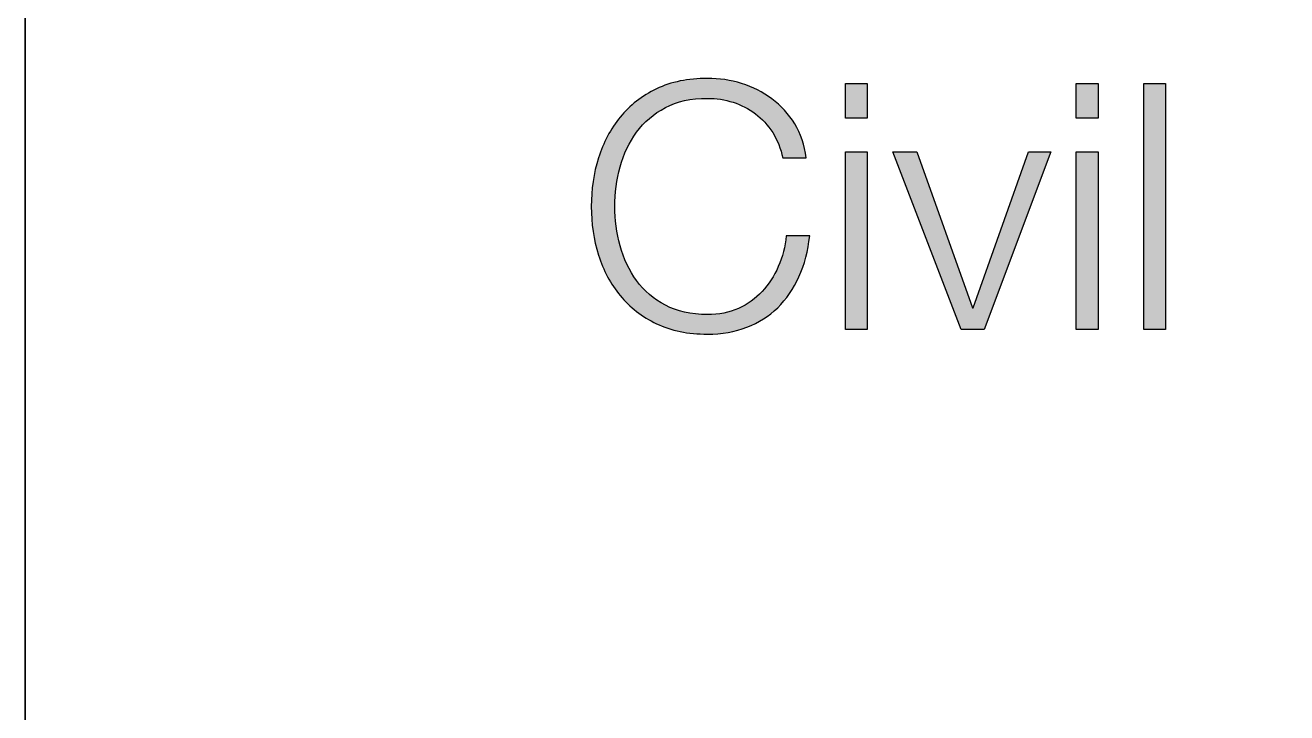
# Paper-space layout 'A2 (portrait)' of a CAD drawing. Extents: x 0 to 396, y 0 to 564.
# Drawn here: x 269.5 to 283.89, y 51.89 to 59.73 of the extents above; entities that cross this region are included whole.
import ezdxf
from ezdxf.enums import TextEntityAlignment as Align

# ---------------------------------------------------------------- set-up
doc = ezdxf.new("R2010")
doc.units = 0
doc.layers.get('0').update_dxf_attribs({"linetype": 'CONTINUOUS'})
doc.layers.get('Defpoints').update_dxf_attribs({"linetype": 'CONTINUOUS'})
doc.layers.add('JPP_Mask', color=7, linetype='CONTINUOUS')
doc.styles.add('JPP', font='arial.ttf')

# ---------------------------------------------------------------- blocks, each defined once
blk = doc.blocks.new('A2mask (portrait)')
at = {"true_color": 0x004a91}
h = blk.add_hatch(color=154, dxfattribs=at)
edge = h.paths.add_edge_path()
edge.add_spline(control_points=[(278.277, 58.607), (278.208, 58.72), (278.121, 58.815), (278.018, 58.892)], knot_values=[30, 30, 30, 30, 31, 31, 31, 31], degree=3, periodic=0)
edge.add_spline(control_points=[(278.018, 58.892), (277.914, 58.97), (277.799, 59.028), (277.672, 59.067)], knot_values=[29, 29, 29, 29, 30, 30, 30, 30], degree=3, periodic=0)
edge.add_spline(control_points=[(277.672, 59.067), (277.545, 59.106), (277.415, 59.126), (277.281, 59.126)], knot_values=[28, 28, 28, 28, 29, 29, 29, 29], degree=3, periodic=0)
edge.add_spline(control_points=[(277.281, 59.126), (277.061, 59.126), (276.868, 59.086), (276.701, 59.006)], knot_values=[27, 27, 27, 27, 28, 28, 28, 28], degree=3, periodic=0)
edge.add_spline(control_points=[(276.701, 59.006), (276.535, 58.926), (276.397, 58.819), (276.287, 58.684)], knot_values=[26, 26, 26, 26, 27, 27, 27, 27], degree=3, periodic=0)
edge.add_spline(control_points=[(276.287, 58.684), (276.177, 58.549), (276.094, 58.394), (276.039, 58.218), (275.984, 58.043), (275.957, 57.858), (275.957, 57.664), (275.957, 57.47), (275.984, 57.286), (276.039, 57.11), (276.094, 56.935), (276.177, 56.78), (276.287, 56.647)], knot_values=[22, 22, 22, 22, 23, 23, 23, 24, 24, 24, 25, 25, 25, 26, 26, 26, 26], degree=3, periodic=0)
edge.add_spline(control_points=[(276.287, 56.647), (276.397, 56.513), (276.535, 56.406), (276.701, 56.326)], knot_values=[21, 21, 21, 21, 22, 22, 22, 22], degree=3, periodic=0)
edge.add_spline(control_points=[(276.701, 56.326), (276.868, 56.247), (277.061, 56.207), (277.281, 56.207)], knot_values=[20, 20, 20, 20, 21, 21, 21, 21], degree=3, periodic=0)
edge.add_spline(control_points=[(277.281, 56.207), (277.446, 56.207), (277.596, 56.233), (277.731, 56.285)], knot_values=[19, 19, 19, 19, 20, 20, 20, 20], degree=3, periodic=0)
edge.add_spline(control_points=[(277.731, 56.285), (277.866, 56.338), (277.983, 56.412), (278.083, 56.509)], knot_values=[18, 18, 18, 18, 19, 19, 19, 19], degree=3, periodic=0)
edge.add_spline(control_points=[(278.083, 56.509), (278.182, 56.606), (278.263, 56.724), (278.326, 56.863)], knot_values=[17, 17, 17, 17, 18, 18, 18, 18], degree=3, periodic=0)
edge.add_spline(control_points=[(278.326, 56.863), (278.389, 57.002), (278.43, 57.157), (278.448, 57.33)], knot_values=[16, 16, 16, 16, 17, 17, 17, 17], degree=3, periodic=0)
edge.add_spline(control_points=[(278.448, 57.33), (278.448, 57.33), (278.181, 57.33), (278.181, 57.33), (278.168, 57.205), (278.138, 57.088), (278.09, 56.979)], knot_values=[14, 14, 14, 14, 15, 15, 15, 16, 16, 16, 16], degree=3, periodic=0)
edge.add_spline(control_points=[(278.09, 56.979), (278.043, 56.87), (277.982, 56.775), (277.906, 56.694)], knot_values=[13, 13, 13, 13, 14, 14, 14, 14], degree=3, periodic=0)
edge.add_spline(control_points=[(277.906, 56.694), (277.83, 56.613), (277.739, 56.548), (277.635, 56.501)], knot_values=[12, 12, 12, 12, 13, 13, 13, 13], degree=3, periodic=0)
edge.add_spline(control_points=[(277.635, 56.501), (277.53, 56.454), (277.412, 56.431), (277.281, 56.431)], knot_values=[11, 11, 11, 11, 12, 12, 12, 12], degree=3, periodic=0)
edge.add_spline(control_points=[(277.281, 56.431), (277.095, 56.431), (276.935, 56.466), (276.802, 56.537)], knot_values=[10, 10, 10, 10, 11, 11, 11, 11], degree=3, periodic=0)
edge.add_spline(control_points=[(276.802, 56.537), (276.668, 56.607), (276.559, 56.701), (276.474, 56.818)], knot_values=[9, 9, 9, 9, 10, 10, 10, 10], degree=3, periodic=0)
edge.add_spline(control_points=[(276.474, 56.818), (276.388, 56.934), (276.326, 57.067), (276.285, 57.215)], knot_values=[8, 8, 8, 8, 9, 9, 9, 9], degree=3, periodic=0)
edge.add_spline(control_points=[(276.285, 57.215), (276.244, 57.363), (276.224, 57.513), (276.224, 57.664)], knot_values=[7, 7, 7, 7, 8, 8, 8, 8], degree=3, periodic=0)
edge.add_spline(control_points=[(276.224, 57.664), (276.224, 57.819), (276.244, 57.969), (276.285, 58.116)], knot_values=[6, 6, 6, 6, 7, 7, 7, 7], degree=3, periodic=0)
edge.add_spline(control_points=[(276.285, 58.116), (276.326, 58.263), (276.388, 58.395), (276.474, 58.511)], knot_values=[5, 5, 5, 5, 6, 6, 6, 6], degree=3, periodic=0)
edge.add_spline(control_points=[(276.474, 58.511), (276.559, 58.628), (276.668, 58.722), (276.802, 58.792)], knot_values=[4, 4, 4, 4, 5, 5, 5, 5], degree=3, periodic=0)
edge.add_spline(control_points=[(276.802, 58.792), (276.935, 58.863), (277.095, 58.898), (277.281, 58.898)], knot_values=[3, 3, 3, 3, 4, 4, 4, 4], degree=3, periodic=0)
edge.add_spline(control_points=[(277.281, 58.898), (277.383, 58.898), (277.481, 58.883), (277.574, 58.853)], knot_values=[2, 2, 2, 2, 3, 3, 3, 3], degree=3, periodic=0)
edge.add_spline(control_points=[(277.574, 58.853), (277.667, 58.823), (277.752, 58.779), (277.829, 58.722)], knot_values=[1, 1, 1, 1, 2, 2, 2, 2], degree=3, periodic=0)
edge.add_spline(control_points=[(277.829, 58.722), (277.906, 58.664), (277.972, 58.592), (278.026, 58.507)], knot_values=[0, 0, 0, 0, 1, 1, 1, 1], degree=3, periodic=0)
edge.add_spline(control_points=[(278.026, 58.507), (278.079, 58.422), (278.118, 58.326), (278.142, 58.218)], knot_values=[33, 33, 33, 33, 34, 34, 34, 34], degree=3, periodic=0)
edge.add_spline(control_points=[(278.142, 58.218), (278.142, 58.218), (278.409, 58.218), (278.409, 58.218), (278.39, 58.365), (278.346, 58.495), (278.277, 58.607)], knot_values=[31, 31, 31, 31, 32, 32, 32, 33, 33, 33, 33], degree=3, periodic=0)
for points in [[(279.104, 59.067), (278.857, 59.067), (278.857, 58.67), (279.104, 58.67)], [(281.737, 59.067), (281.489, 59.067), (281.489, 58.67), (281.737, 58.67)], [(282.507, 59.067), (282.259, 59.067), (282.259, 56.262), (282.507, 56.262)], [(279.104, 58.289), (278.857, 58.289), (278.857, 56.262), (279.104, 56.262)], [(279.67, 58.289), (279.395, 58.289), (280.177, 56.262), (280.44, 56.262), (281.199, 58.289), (280.943, 58.289), (280.314, 56.509), (280.307, 56.509)], [(281.737, 58.289), (281.489, 58.289), (281.489, 56.262), (281.737, 56.262)]]:
    blk.add_hatch(color=154, dxfattribs=at).paths.add_polyline_path(points)
at = {"color": 154, "true_color": 0x004a91}
blk.add_line((269.5, 80.5), (269.5, 3.5), dxfattribs=at)
at = {"layer": 'Defpoints'}
blk.add_lwpolyline([(269.5, 0), (269.5, 84), (395.5, 84)], dxfattribs=at)
at = {"layer": 'Defpoints', "color": 154, "true_color": 0x004a91}
for points in [[(279.104, 59.067), (279.104, 58.67), (278.857, 58.67), (278.857, 59.067), (279.104, 59.067)], [(281.737, 59.067), (281.737, 58.67), (281.489, 58.67), (281.489, 59.067), (281.737, 59.067)], [(282.507, 59.067), (282.507, 56.262), (282.259, 56.262), (282.259, 59.067), (282.507, 59.067)], [(279.104, 58.289), (279.104, 56.262), (278.857, 56.262), (278.857, 58.289), (279.104, 58.289)], [(279.67, 58.289), (280.307, 56.509), (280.314, 56.509), (280.943, 58.289), (281.199, 58.289), (280.44, 56.262), (280.177, 56.262), (279.395, 58.289), (279.67, 58.289)], [(281.737, 58.289), (281.737, 56.262), (281.489, 56.262), (281.489, 58.289), (281.737, 58.289)]]:
    blk.add_lwpolyline(points, dxfattribs=at)
blk.add_open_spline([(278.026, 58.507), (277.972, 58.592), (277.906, 58.664), (277.829, 58.722), (277.752, 58.779), (277.667, 58.823), (277.574, 58.853), (277.481, 58.883), (277.383, 58.898), (277.281, 58.898), (277.095, 58.898), (276.935, 58.863), (276.802, 58.792), (276.668, 58.722), (276.559, 58.628), (276.474, 58.511), (276.388, 58.395), (276.326, 58.263), (276.285, 58.116), (276.244, 57.969), (276.224, 57.819), (276.224, 57.664), (276.224, 57.513), (276.244, 57.363), (276.285, 57.215), (276.326, 57.067), (276.388, 56.934), (276.474, 56.818), (276.559, 56.701), (276.668, 56.607), (276.802, 56.537), (276.935, 56.466), (277.095, 56.431), (277.281, 56.431), (277.412, 56.431), (277.53, 56.454), (277.635, 56.501), (277.739, 56.548), (277.83, 56.613), (277.906, 56.694), (277.982, 56.775), (278.043, 56.87), (278.09, 56.979), (278.138, 57.088), (278.168, 57.205), (278.181, 57.33), (278.181, 57.33), (278.448, 57.33), (278.448, 57.33), (278.43, 57.157), (278.389, 57.002), (278.326, 56.863), (278.263, 56.724), (278.182, 56.606), (278.083, 56.509), (277.983, 56.412), (277.866, 56.338), (277.731, 56.285), (277.596, 56.233), (277.446, 56.207), (277.281, 56.207), (277.061, 56.207), (276.868, 56.247), (276.701, 56.326), (276.535, 56.406), (276.397, 56.513), (276.287, 56.647), (276.177, 56.78), (276.094, 56.935), (276.039, 57.11), (275.984, 57.286), (275.957, 57.47), (275.957, 57.664), (275.957, 57.858), (275.984, 58.043), (276.039, 58.218), (276.094, 58.394), (276.177, 58.549), (276.287, 58.684), (276.397, 58.819), (276.535, 58.926), (276.701, 59.006), (276.868, 59.086), (277.061, 59.126), (277.281, 59.126), (277.415, 59.126), (277.545, 59.106), (277.672, 59.067), (277.799, 59.028), (277.914, 58.97), (278.018, 58.892), (278.121, 58.815), (278.208, 58.72), (278.277, 58.607), (278.346, 58.495), (278.39, 58.365), (278.409, 58.218), (278.409, 58.218), (278.142, 58.218), (278.142, 58.218), (278.118, 58.326), (278.079, 58.422), (278.026, 58.507)], degree=3, knots=[0, 0, 0, 0, 1, 1, 1, 2, 2, 2, 3, 3, 3, 4, 4, 4, 5, 5, 5, 6, 6, 6, 7, 7, 7, 8, 8, 8, 9, 9, 9, 10, 10, 10, 11, 11, 11, 12, 12, 12, 13, 13, 13, 14, 14, 14, 15, 15, 15, 16, 16, 16, 17, 17, 17, 18, 18, 18, 19, 19, 19, 20, 20, 20, 21, 21, 21, 22, 22, 22, 23, 23, 23, 24, 24, 24, 25, 25, 25, 26, 26, 26, 27, 27, 27, 28, 28, 28, 29, 29, 29, 30, 30, 30, 31, 31, 31, 32, 32, 32, 33, 33, 33, 34, 34, 34, 34], dxfattribs=at)
at = {"color": 7, "style": 'JPP'}
for tag, p in [('Client', (348.6, 80.5)), ('Project1', (348.6, 63)), ('Project2', (348.6, 57.75)), ('Project3', (348.6, 52.5)), ('Title1', (348.6, 40.25)), ('Title2', (348.6, 35)), ('Title3', (348.6, 29.75)), ('Status', (273, 5.25))]:
    blk.add_attdef(tag, text='', height=2.5, dxfattribs=at).set_placement(p, align=Align.MIDDLE_LEFT)
at = {"color": 2, "style": 'JPP'}
for tag, p in [('Scale', (292.25, 17.5)), ('Drawn', (323.75, 17.5)), ('Checked', (355.25, 17.5)), ('Date', (386.75, 17.5))]:
    blk.add_attdef(tag, text='', height=1.4, dxfattribs=at).set_placement(p, align=Align.MIDDLE_CENTER)
at = {"color": 6, "style": 'JPP'}
for tag, p in [('Ref', (336, 5.25)), ('DrgNo.', (365.4, 5.25))]:
    blk.add_attdef(tag, text='', height=2.8, dxfattribs=at).set_placement(p, align=Align.MIDDLE_LEFT)
blk.add_attdef('Rev', text='', height=2.8, dxfattribs=at).set_placement((389.392, 5.25), align=Align.MIDDLE_CENTER)

psp = doc.layouts.new('A2 (portrait)')

# ---------------------------------------------------------------- block references
at = {"layer": 'JPP_Mask'}
psp.add_blockref('A2mask (portrait)', (0, 0), dxfattribs=at)

doc.saveas('drawing.dxf')
